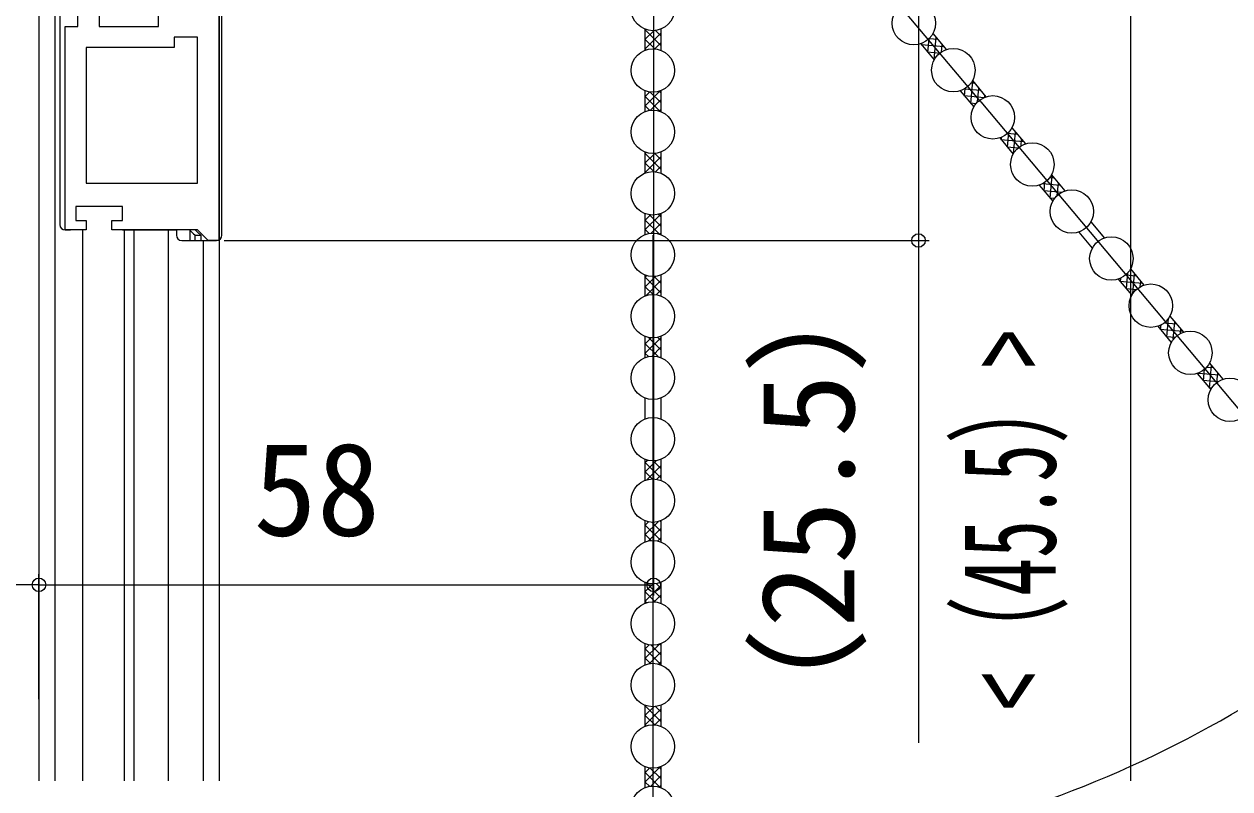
# Model space of a CAD drawing. Units: millimetres, scale not verified. Extents: x -525 to 525, y -783 to 778.
# Drawn here: x -291.4 to -177.6, y 297 to 369.2 of the extents above; entities that cross this region are included whole.
import ezdxf
from ezdxf.enums import TextEntityAlignment as Align

# ---------------------------------------------------------------- set-up
doc = ezdxf.new("R2010")
doc.units = ezdxf.units.MM
doc.header["$LTSCALE"] = 4
for name, color, linetype in [('0-3_YKK_11', 7, 'Continuous'), ('0-5_YKK_12', 2, 'Continuous'), ('0-6_YKK_13', 4, 'Continuous'), ('0-8_YKK_D', 6, 'Continuous'), ('0-A_YSS_K', 3, 'Continuous')]:
    doc.layers.add(name, color=color, linetype=linetype)
doc.styles.add('ＭＳ ゴシック', font='')
doc.styles.get('ＭＳ ゴシック').set_extended_font_data('MS Gothic')

msp = doc.modelspace()

# ---------------------------------------------------------------- linework, layer by layer
at = {"layer": '0-3_YKK_11'}
for points in [[(-273.031, 383.8), (-273.031, 348.8), (-274.031, 348.8), (-275.031, 349.8), (-283.131, 349.8), (-283.131, 350.7), (-282.131, 350.7), (-282.131, 352), (-286.531, 352), (-286.531, 350.7), (-285.531, 350.7), (-285.531, 349.8), (-287.531, 349.8), (-287.531, 369), (-286.331, 369), (-286.331, 379.3)], [(-284.331, 381.3), (-284.331, 369), (-278.731, 369), (-278.731, 374)]]:
    msp.add_lwpolyline(points, dxfattribs=at)
msp.add_lwpolyline([(-275.031, 354.2), (-275.031, 368), (-277.231, 368), (-277.231, 367), (-285.531, 367), (-285.531, 354.2)], close=True, dxfattribs=at)
at = {"layer": '0-5_YKK_12'}
for p, q in [((-290, 416.8), (-290, 297.8)), ((-288.5, 383.8), (-288.5, 297.8)), ((-273.005, 383.76), (-273.003, 297.8)), ((-285.9, 349.8), (-285.9, 297.8)), ((-281.95, 349.8), (-281.95, 297.8)), ((-281.05, 349.8), (-281.05, 297.8)), ((-277.8, 349.8), (-277.8, 297.8)), ((-274.5, 348.8), (-274.5, 297.8))]:
    msp.add_line(p, q, dxfattribs=at)
at = {"layer": '0-6_YKK_13'}
for p, q in [((-288.031, 383.6), (-288.031, 350.3)), ((-272.731, 349.3), (-272.731, 383.6)), ((-232.818, 368.742), (-232.818, 366.758)), ((-232.818, 368.657), (-232.756, 368.719)), ((-232.818, 368.713), (-231.318, 367.213)), ((-231.318, 368.742), (-231.318, 366.758)), ((-232.818, 367.759), (-231.975, 368.602)), ((-232.818, 366.861), (-231.318, 368.361)), ((-232.818, 367.815), (-231.897, 366.893)), ((-231.822, 368.615), (-231.318, 368.111)), ((-206.112, 366.554), (-205.998, 367.854)), ((-205.994, 367.858), (-205.189, 367.788)), ((-205.643, 368.328), (-204.367, 366.808)), ((-205.535, 365.866), (-205.35, 367.979)), ((-232.818, 366.917), (-232.702, 366.8)), ((-231.889, 366.892), (-231.318, 367.463)), ((-206.792, 367.364), (-205.516, 365.844)), ((-206.725, 367.285), (-204.612, 367.1)), ((-206.689, 367.242), (-206.675, 367.407)), ((-206.148, 366.597), (-204.961, 366.493)), ((-204.835, 366.582), (-204.773, 367.291)), ((-205.571, 365.909), (-205.484, 365.901)), ((-202.664, 363.105), (-201.148, 362.972)), ((-202.649, 362.426), (-202.585, 363.155)), ((-202.071, 361.739), (-201.886, 363.852)), ((-202.037, 363.687), (-201.726, 363.66)), ((-201.915, 363.885), (-200.639, 362.365)), ((-201.421, 361.887), (-201.309, 363.164)), ((-232.818, 362.942), (-232.818, 360.958)), ((-232.818, 361.473), (-231.368, 362.924)), ((-232.818, 362.371), (-232.367, 362.822)), ((-232.818, 362.426), (-231.369, 360.977)), ((-232.308, 362.814), (-231.318, 361.825)), ((-232.307, 361.086), (-231.318, 362.075)), ((-231.482, 362.886), (-231.318, 362.723)), ((-231.318, 362.942), (-231.318, 360.958)), ((-203.064, 362.921), (-201.788, 361.401)), ((-202.684, 362.469), (-200.799, 362.304)), ((-200.745, 362.327), (-200.732, 362.476)), ((-232.818, 361.528), (-232.368, 361.078)), ((-231.481, 361.014), (-231.318, 361.177)), ((-202.107, 361.781), (-201.563, 361.734)), ((-199.336, 358.478), (-198.06, 356.958)), ((-199.185, 358.299), (-199.164, 358.544)), ((-198.608, 357.611), (-198.484, 359.028)), ((-198.588, 358.924), (-197.685, 358.845)), ((-198.186, 359.442), (-196.911, 357.922)), ((-198.022, 357.026), (-197.846, 359.036)), ((-199.221, 358.342), (-197.108, 358.157)), ((-198.644, 357.654), (-197.565, 357.559)), ((-197.323, 357.731), (-197.269, 358.348)), ((-232.818, 357.142), (-232.818, 355.158)), ((-232.818, 356.983), (-232.701, 357.1)), ((-232.818, 357.038), (-231.318, 355.538)), ((-232.818, 356.085), (-231.896, 357.007)), ((-232.818, 355.186), (-231.318, 356.686)), ((-232.818, 356.14), (-231.976, 355.298)), ((-231.89, 357.008), (-231.318, 356.436)), ((-231.318, 357.142), (-231.318, 355.158)), ((-198.067, 356.966), (-198.056, 356.965)), ((-232.818, 355.242), (-232.757, 355.181)), ((-231.822, 355.285), (-231.318, 355.788)), ((-194.458, 354.999), (-193.183, 353.479)), ((-195.607, 354.035), (-194.332, 352.515)), ((-195.288, 354.173), (-193.644, 354.029)), ((-195.144, 353.483), (-195.072, 354.307)), ((-194.617, 354.752), (-194.222, 354.717)), ((-194.567, 352.796), (-194.382, 354.909)), ((-193.907, 353.055), (-193.805, 354.221)), ((-195.18, 353.526), (-193.439, 353.374)), ((-194.603, 352.838), (-194.146, 352.798)), ((-193.234, 353.461), (-193.228, 353.533)), ((-232.818, 351.342), (-232.818, 349.358)), ((-232.818, 349.798), (-231.318, 351.298)), ((-232.818, 350.696), (-232.301, 351.213)), ((-232.818, 350.752), (-231.48, 349.414)), ((-232.394, 351.226), (-231.318, 350.15)), ((-231.54, 351.269), (-231.318, 351.048)), ((-231.318, 351.342), (-231.318, 349.358)), ((-190.73, 350.556), (-189.455, 349.036)), ((-287.531, 349.8), (-287.426, 349.8)), ((-287.426, 349.8), (-287.168, 349.8)), ((-287.168, 349.8), (-287.031, 349.8)), ((-282.131, 349.8), (-281.631, 349.8)), ((-281.631, 349.8), (-277.031, 349.8)), ((-275.258, 349.8), (-277.031, 349.8)), ((-277.031, 349.8), (-277.031, 349.3)), ((-275.782, 349.8), (-275.756, 349.774)), ((-274.731, 349.3), (-275.031, 349.6)), ((-232.818, 349.854), (-232.432, 349.468)), ((-232.225, 349.494), (-231.318, 350.4)), ((-231.424, 349.396), (-231.318, 349.502)), ((-191.879, 349.592), (-190.604, 348.072)), ((-276.531, 348.8), (-275.756, 348.8)), ((-275.256, 349.3), (-274.731, 349.3)), ((-275.256, 348.8), (-275.256, 349.3)), ((-275.256, 348.8), (-274.731, 348.8)), ((-187.002, 346.113), (-185.727, 344.593)), ((-232.818, 345.542), (-232.818, 343.558)), ((-232.818, 345.308), (-232.644, 345.482)), ((-232.818, 344.41), (-231.813, 345.416)), ((-232.818, 345.364), (-231.318, 343.864)), ((-232.746, 343.585), (-231.318, 345.012)), ((-231.959, 345.403), (-231.318, 344.762)), ((-231.318, 345.542), (-231.318, 343.558)), ((-188.151, 345.149), (-186.876, 343.629)), ((-187.989, 344.956), (-185.875, 344.771)), ((-187.953, 344.913), (-187.924, 345.24)), ((-187.457, 345.546), (-186.453, 345.459)), ((-187.376, 344.225), (-187.241, 345.765)), ((-186.776, 343.793), (-186.614, 345.65)), ((-186.082, 344.435), (-186.036, 344.962)), ((-232.818, 344.466), (-232.052, 343.7)), ((-231.756, 343.676), (-231.318, 344.114)), ((-187.412, 344.268), (-186.436, 344.182)), ((-232.818, 343.568), (-232.811, 343.561)), ((-183.574, 339.694), (-183.421, 341.437)), ((-183.301, 341.622), (-183.228, 341.616)), ((-183.274, 341.67), (-181.998, 340.15)), ((-184.423, 340.706), (-183.147, 339.186)), ((-184.187, 340.425), (-182.074, 340.24)), ((-184.151, 340.382), (-184.111, 340.84)), ((-183.818, 341.03), (-182.651, 340.928)), ((-182.955, 339.477), (-182.812, 341.119)), ((-182.269, 340.037), (-182.234, 340.431)), ((-232.818, 339.742), (-232.818, 337.758)), ((-232.818, 338.124), (-231.318, 339.624)), ((-232.818, 339.022), (-232.234, 339.607)), ((-232.818, 339.078), (-231.582, 337.841)), ((-232.485, 339.643), (-231.318, 338.476)), ((-231.599, 339.654), (-231.318, 339.374)), ((-231.318, 339.742), (-231.318, 337.758)), ((-183.61, 339.737), (-182.787, 339.665)), ((-232.818, 338.18), (-232.494, 337.855)), ((-232.146, 337.899), (-231.318, 338.726)), ((-231.369, 337.777), (-231.318, 337.828)), ((-179.806, 336.854), (-179.188, 336.8)), ((-179.546, 337.227), (-178.27, 335.707)), ((-179.533, 334.879), (-179.348, 336.992)), ((-180.695, 336.263), (-179.419, 334.743)), ((-180.688, 336.254), (-180.687, 336.266)), ((-180.623, 336.288), (-178.61, 336.112)), ((-180.11, 335.567), (-180.016, 336.647)), ((-178.85, 335.402), (-178.771, 336.304)), ((-180.146, 335.609), (-178.731, 335.485)), ((-179.569, 334.921), (-179.324, 334.9)), ((-232.818, 333.942), (-232.818, 331.958)), ((-231.318, 333.942), (-231.318, 331.958)), ((-232.818, 328.142), (-232.818, 326.158)), ((-232.818, 327.834), (-232.586, 328.066)), ((-232.818, 326.936), (-231.725, 328.029)), ((-232.818, 327.89), (-231.318, 326.39)), ((-232.031, 328), (-231.318, 327.288)), ((-231.318, 328.142), (-231.318, 326.158)), ((-232.818, 326.992), (-232.126, 326.299)), ((-232.637, 326.22), (-231.318, 327.538)), ((-231.693, 326.265), (-231.318, 326.64)), ((-232.818, 322.342), (-232.818, 320.358)), ((-232.818, 321.021), (-231.581, 322.259)), ((-232.818, 321.919), (-232.493, 322.245)), ((-232.147, 322.201), (-231.318, 321.373)), ((-231.37, 322.323), (-231.318, 322.271)), ((-231.318, 322.342), (-231.318, 320.358)), ((-232.818, 321.975), (-231.318, 320.475)), ((-232.818, 321.077), (-232.235, 320.493)), ((-232.484, 320.457), (-231.318, 321.623)), ((-231.598, 320.445), (-231.318, 320.725)), ((-232.818, 316.542), (-232.818, 314.558)), ((-232.818, 316.531), (-232.811, 316.539)), ((-232.818, 315.633), (-232.051, 316.4)), ((-232.747, 316.516), (-231.318, 315.087)), ((-231.757, 316.424), (-231.318, 315.985)), ((-231.318, 316.542), (-231.318, 314.558)), ((-232.818, 314.735), (-231.318, 316.235)), ((-232.818, 315.689), (-231.813, 314.684)), ((-231.958, 314.697), (-231.318, 315.337)), ((-232.818, 314.791), (-232.645, 314.617)), ((-232.818, 310.742), (-232.818, 308.758)), ((-232.818, 309.347), (-231.479, 310.687)), ((-232.818, 310.245), (-232.431, 310.632)), ((-231.425, 310.704), (-231.318, 310.597)), ((-231.318, 310.742), (-231.318, 308.758)), ((-232.818, 310.301), (-231.318, 308.801)), ((-232.393, 308.874), (-231.318, 309.949)), ((-232.226, 310.606), (-231.318, 309.699)), ((-232.818, 309.403), (-232.302, 308.887)), ((-231.539, 308.83), (-231.318, 309.051)), ((-232.818, 304.942), (-232.818, 302.958)), ((-231.318, 304.942), (-231.318, 302.958)), ((-232.818, 304.857), (-232.756, 304.919)), ((-232.818, 304.913), (-231.318, 303.413)), ((-232.818, 303.959), (-231.975, 304.802)), ((-232.818, 303.061), (-231.318, 304.561)), ((-232.818, 304.015), (-231.897, 303.093)), ((-231.822, 304.815), (-231.318, 304.311)), ((-232.818, 303.117), (-232.702, 303)), ((-231.889, 303.092), (-231.318, 303.663)), ((-232.818, 299.142), (-232.818, 297.158)), ((-232.818, 297.673), (-231.368, 299.124)), ((-232.818, 298.571), (-232.367, 299.022)), ((-232.818, 298.626), (-231.369, 297.177)), ((-232.308, 299.014), (-231.318, 298.025)), ((-232.307, 297.286), (-231.318, 298.275)), ((-231.482, 299.086), (-231.318, 298.923)), ((-231.318, 299.142), (-231.318, 297.158)), ((-232.818, 297.728), (-232.368, 297.278)), ((-231.481, 297.214), (-231.318, 297.377))]:
    msp.add_line(p, q, dxfattribs=at)
for points in [[(-275.756, 349.774), (-275.756, 348.8), (-275.256, 348.8)], [(-275.031, 349.6), (-275.031, 349.574), (-275.258, 349.8)], [(-274.731, 349.3), (-274.731, 348.8), (-273.231, 348.8)]]:
    msp.add_lwpolyline(points, dxfattribs=at)
for centre in [(-232.068, 370.65), (-207.444, 369.308), (-232.068, 364.85), (-203.716, 364.865), (-199.987, 360.422), (-232.068, 359.05), (-196.259, 355.979), (-232.068, 353.25), (-192.531, 351.536), (-232.068, 347.45), (-188.803, 347.093), (-232.068, 341.65), (-185.075, 342.649), (-181.347, 338.206), (-232.068, 335.85), (-177.618, 333.763), (-232.068, 330.05), (-232.068, 324.25), (-232.068, 318.45), (-232.068, 312.65), (-232.068, 306.85), (-232.068, 301.05), (-232.068, 295.25)]:
    msp.add_circle(centre, 2.05, dxfattribs=at)
for centre, start, end in [((-276.531, 349.3), 180, 270), ((-273.231, 349.3), 270, 0)]:
    msp.add_arc(centre, 0.5, start, end, dxfattribs=at)
for centre, major_axis, ratio, start_param, end_param in [((-287.531, 350.3), (0.5, 0), 0.999962, 3.1415927, 4.712389), ((-287.426, 350.3), (-0.5, 0), 0.999962, 1.5620697, 1.5707963), ((-275.756, 349.8), (-0.5, 0.5), 0.026186, 1.5969763, 3.1154127)]:
    msp.add_ellipse(centre, major_axis=major_axis, ratio=ratio, start_param=start_param, end_param=end_param, dxfattribs=at)
at = {"layer": '0-8_YKK_D'}
for p, q in [((-232, 407.981), (-232, 315.3)), ((-201.131, 361.876), (-224.914, 390.22)), ((-201.131, 361.876), (-161.173, 314.256)), ((-272.512, 348.8), (-206, 348.8)), ((-232.068, 349.3), (-232.068, 288.453)), ((-290, 305.525), (-290, 317.3)), ((-290, 305.525), (-290, 317.3)), ((-290, 316.3), (-405, 316.3)), ((-290, 316.3), (-232, 316.3))]:
    msp.add_line(p, q, dxfattribs=at)
msp.add_lwpolyline([(-207, 374.3), (-207, 348.8), (-207, 301.409)], dxfattribs=at)
for centre in [(-207, 348.8), (-290, 316.3), (-290, 316.3), (-232, 316.3)]:
    msp.add_circle(centre, 0.637, dxfattribs=at)
msp.add_arc((-232.068, 398.746), 109.293, 270, 310, dxfattribs=at)
at = {"layer": '0-A_YSS_K'}
msp.add_lwpolyline([(-190, 462.3), (-187, 462.3), (-187, 297.8)], dxfattribs=at)

# ---------------------------------------------------------------- texts
at = {"layer": '0-8_YKK_D', "style": 'ＭＳ ゴシック'}
msp.add_text('（25.5）', height=8.798, rotation=90, dxfattribs=at).set_placement((-210.432, 300.273), align=Align.BOTTOM_LEFT)
at = {"layer": '0-8_YKK_D', "style": 'ＭＳ ゴシック', "width": 0.6}
msp.add_text('<（45.5）>', height=8.798, rotation=90, dxfattribs=at).set_placement((-191.432, 304.459), align=Align.BOTTOM_LEFT)
at = {"layer": '0-8_YKK_D', "style": 'ＭＳ ゴシック'}
msp.add_text('58', height=8.798, dxfattribs=at).set_placement((-269.761, 318.3), align=Align.BOTTOM_LEFT)

doc.saveas('drawing.dxf')
